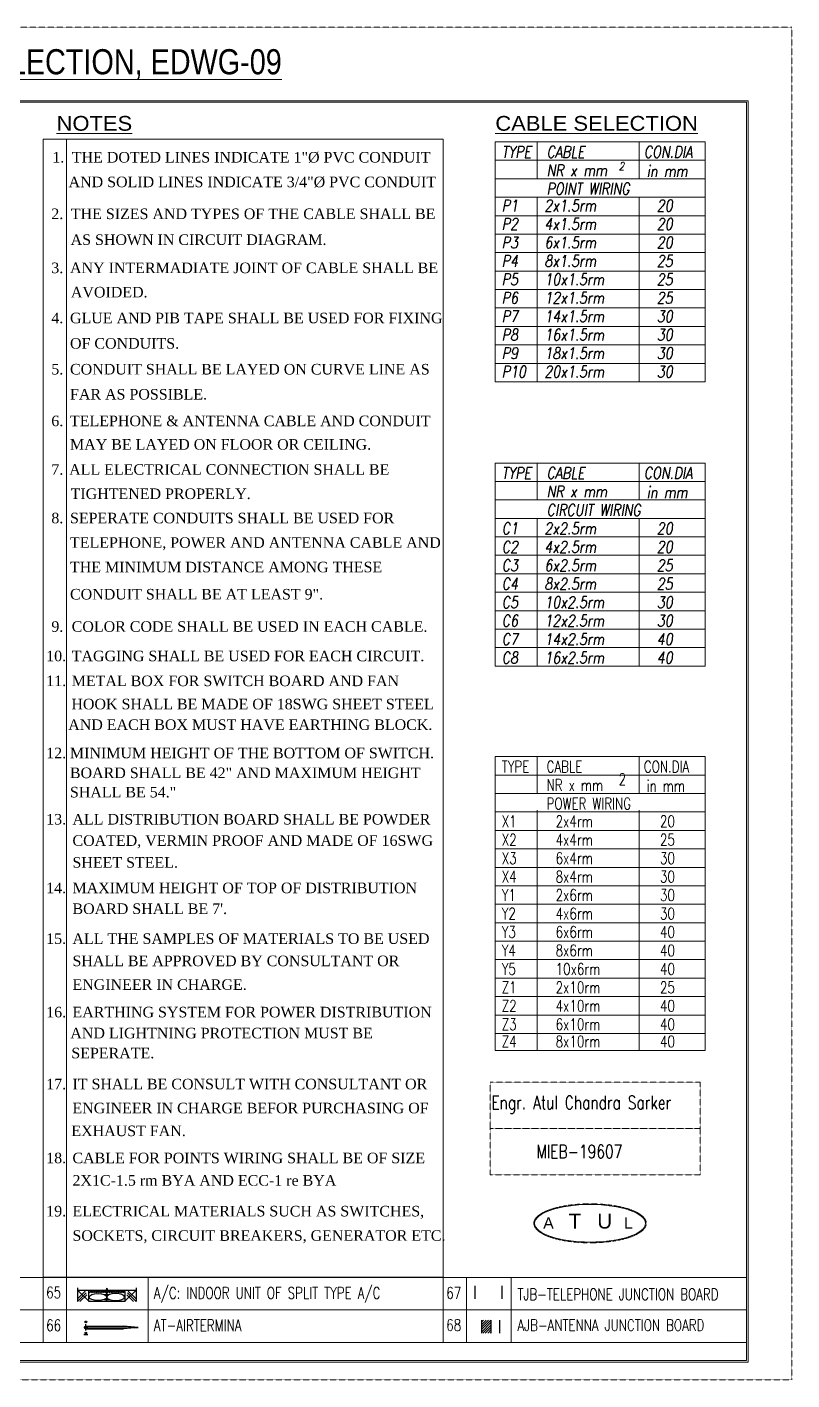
# Model space of a CAD drawing. Header units: inches. Extents: x -49881 to 95347, y -45374 to 27845.
# Drawn here: x -34643 to -23514, y 3322 to 23002 of the extents above; entities that cross this region are included whole.
import ezdxf

# ---------------------------------------------------------------- set-up
doc = ezdxf.new("R2010")
doc.units = ezdxf.units.IN
doc.header["$MEASUREMENT"] = 0
doc.linetypes.add('HIDDEN', pattern=[9.525, 6.35, -3.175])
for name, color, linetype, lineweight in [('E-AC', 4, 'Continuous', 25), ('E-AJB', 5, 'Continuous', 30), ('E-AL', 1, 'HIDDEN', 30), ('E-AT', 1, 'Continuous', 25), ('E-Cable & Conduit- Chart', 7, 'Continuous', 30), ('E-CH-Chandelier-Light', 6, 'Continuous', 30), ('E-CL-Ceiling-Light', 6, 'Continuous', 30), ('E-Conduit-Power', 1, 'HIDDEN', 30), ('E-EX-Exhaust-Fan', 132, 'Continuous', 30), ('E-Legend', 7, 'Continuous', 30), ('E-MDB', 1, 'Continuous', 30), ('E-TJB', 3, 'Continuous', 30), ('Text', 252, 'Continuous', 15), ('WINDOW', 140, 'Continuous', 9)]:
    doc.layers.add(name, color=color, linetype=linetype, lineweight=lineweight)
doc.layers.add('E-ES', color=3, linetype='Continuous')
doc.styles.add('B', font='times.ttf')
doc.styles.add('STYLE1', font='arial.ttf')
doc.styles.add('SWIS-BLK', font='ARIALN.TTF')
doc.styles.add('TAVE1', font='ROMANS.shx', dxfattribs={"width": 0.75})
doc.styles.add('TIMES', font='ARIALN.TTF')

# ---------------------------------------------------------------- blocks, each defined once
blk = doc.blocks.new('HGFDS')
for p, q in [((10708.35, -49211.3), (10708.35, -49221.07)), ((10708.35, -49212.94), (10750.35, -49212.94)), ((10708.35, -49212.94), (10716.65, -49221.07)), ((10708.35, -49219.3), (10713.97, -49213.78)), ((10708.35, -49221.07), (10714.53, -49215.01)), ((10710.15, -49221.07), (10715.08, -49216.24)), ((10716.44, -49214.17), (10716.44, -49212.94)), ((10716.44, -49214.17), (10742.24, -49214.17)), ((10729.35, -49211.6), (10728.53, -49214.17)), ((10729.35, -49211.6), (10730.17, -49214.17)), ((10739.96, -49214.83), (10741.3, -49213.48)), ((10741.12, -49214.83), (10742.47, -49213.48)), ((10750.35, -49212.94), (10742.05, -49221.07)), ((10742.24, -49214.17), (10742.24, -49221.07)), ((10748.54, -49221.07), (10743.61, -49216.24)), ((10750.35, -49221.07), (10744.17, -49215.01)), ((10750.35, -49219.3), (10744.72, -49213.78)), ((10750.35, -49211.3), (10750.35, -49221.07))]:
    blk.add_line(p, q)
at = {"ltscale": 2}
for p, q in [((10716.44, -49221.07), (10716.44, -49214.17)), ((10716.75, -49214.83), (10718.09, -49213.48)), ((10717.92, -49214.83), (10719.26, -49213.48)), ((10719.23, -49214.83), (10720.57, -49213.48)), ((10720.57, -49214.83), (10721.92, -49213.48)), ((10721.74, -49214.83), (10723.09, -49213.48)), ((10723.05, -49214.83), (10724.39, -49213.48)), ((10724.46, -49214.83), (10725.8, -49213.48)), ((10725.62, -49214.83), (10726.97, -49213.48)), ((10726.93, -49214.83), (10728.28, -49213.48)), ((10728.56, -49214.83), (10729.91, -49213.48)), ((10729.35, -49221.07), (10729.35, -49211.6)), ((10729.73, -49214.83), (10731.07, -49213.48)), ((10731.04, -49214.83), (10732.38, -49213.48)), ((10732.42, -49214.83), (10733.76, -49213.48)), ((10733.58, -49214.83), (10734.93, -49213.48)), ((10734.89, -49214.83), (10736.24, -49213.48)), ((10736.27, -49214.83), (10737.61, -49213.48)), ((10737.44, -49214.83), (10738.78, -49213.48)), ((10738.75, -49214.83), (10740.09, -49213.48)), ((10742.44, -49221.07), (10716.65, -49221.07))]:
    blk.add_line(p, q, dxfattribs=at)
at = {"extrusion": (0, 0, -1)}
blk.add_ellipse((10723.05, -49217.93), major_axis=(-6.34, 0), ratio=0.395131, start_param=3.141593, end_param=9.424778, dxfattribs=at)
at = {"ltscale": 2}
for centre, start_param, end_param in [((10729.39, -49225.52), -0.95739, -0.613406), ((10729.39, -49210.34), 2.184203, 2.528186)]:
    blk.add_ellipse(centre, major_axis=(-6.64, 6.64), ratio=1, start_param=start_param, end_param=end_param, dxfattribs=at)
blk.add_ellipse((10735.73, -49217.93), major_axis=(6.34, 0), ratio=0.395131, start_param=3.141593, end_param=9.424778)
blk = doc.blocks.new('GHFGD')
for p, q in [((52112.97, -7196.24), (52111.33, -7196.24)), ((52112.16, -7197.74), (52112.16, -7194.63)), ((52112.16, -7195.57), (52130.18, -7195.57)), ((52112.16, -7195.85), (52130.18, -7195.85)), ((52112.16, -7196.63), (52130.18, -7196.63)), ((52112.16, -7196.9), (52130.18, -7196.9)), ((52137.07, -7196.24), (52130.18, -7195.57)), ((52130.18, -7195.85), (52137.07, -7196.24)), ((52130.18, -7196.63), (52137.07, -7196.24)), ((52137.07, -7196.24), (52130.18, -7196.9)), ((52111.23, -7199.6), (52113.08, -7199.6))]:
    blk.add_line(p, q)
for centre, radius in [((52112.16, -7196.24), 0.665), ((52112.16, -7193.56), 0.389), ((52112.16, -7196.24), 0.389), ((52112.16, -7198.92), 0.389), ((52112.16, -7193.56), 0.223), ((52112.16, -7198.92), 0.223)]:
    blk.add_circle(centre, radius)
blk = doc.blocks.new('GHJJ')
at = {"linetype": 'Continuous'}
for p, q in [((6710.09, 3680.34), (6715.21, 3685.46)), ((6710.09, 3682.11), (6713.44, 3685.46)), ((6710.09, 3683.88), (6711.67, 3685.46)), ((6710.09, 3685.46), (6710.09, 3676.08)), ((6710.09, 3678.58), (6716.93, 3685.41)), ((6710.09, 3676.81), (6716.93, 3683.65)), ((6711.13, 3676.08), (6716.93, 3681.88)), ((6716.93, 3685.46), (6716.93, 3676.08)), ((6723.34, 3676.08), (6723.34, 3685.46)), ((6712.9, 3676.08), (6716.93, 3680.11)), ((6714.67, 3676.08), (6716.93, 3678.34)), ((6716.44, 3676.08), (6716.93, 3676.58))]:
    blk.add_line(p, q, dxfattribs=at)
blk = doc.blocks.new('MNK')
at = {"linetype": 'Continuous'}
for p, q in [((6703.71, 3707.59), (6703.71, 3698.21)), ((6723.34, 3698.21), (6723.34, 3707.59))]:
    blk.add_line(p, q, dxfattribs=at)

msp = doc.modelspace()

# ---------------------------------------------------------------- linework, layer by layer
at = {"layer": 'E-AL', "lineweight": 0}
for p, q in [((-35209.8, 4812.4), (-24175, 4812.4)), ((-32882.7, 4812.4), (-32882.7, 3868.4)), ((-28587.1, 4818), (-28587.1, 3868.4)), ((-28249.5, 4818), (-28249.5, 3868.4)), ((-27600.4, 4815.2), (-27600.4, 3871.2)), ((-35209.8, 4340.4), (-24175, 4340.4)), ((-35209.8, 3868.4), (-24175, 3868.4))]:
    msp.add_line(p, q, dxfattribs=at)
at = {"layer": 'E-Cable & Conduit- Chart', "color": 160, "lineweight": 0}
for p, q in [((-27831, 21332.5), (-24776.9, 21332.5)), ((-27831, 21332.5), (-27831, 17842)), ((-27219.6, 21332.5), (-27219.6, 20795.5)), ((-25734.5, 21332.5), (-25734.5, 20795.5)), ((-24776.9, 21332.5), (-24776.9, 17842)), ((-27831, 21064), (-24776.9, 21064)), ((-27831, 20795.5), (-24776.9, 20795.5)), ((-27831, 20527), (-24776.9, 20527)), ((-27219.6, 20527), (-27219.6, 17842)), ((-25734.5, 20527), (-25734.5, 17842)), ((-27831, 20258.5), (-24776.9, 20258.5)), ((-27831, 19990), (-24776.9, 19990)), ((-27831, 19721.5), (-24776.9, 19721.5)), ((-27831, 19453), (-24776.9, 19453)), ((-27831, 19184.5), (-24776.9, 19184.5)), ((-27831, 18916), (-24776.9, 18916)), ((-27831, 18647.5), (-24776.9, 18647.5)), ((-27831, 18379), (-24776.9, 18379)), ((-27831, 18110.5), (-24776.9, 18110.5)), ((-27831, 17842), (-24776.9, 17842))]:
    msp.add_line(p, q, dxfattribs=at)
at = {"layer": 'E-Cable & Conduit- Chart', "color": 220, "lineweight": 0}
for p, q in [((-27831, 16660.6), (-24776.9, 16660.6)), ((-27831, 16660.6), (-27831, 15855.1)), ((-27219.6, 16660.6), (-27219.6, 16123.6)), ((-25734.5, 16660.6), (-25734.5, 16123.6)), ((-24776.9, 16660.6), (-24776.9, 15855.1)), ((-27831, 16392.1), (-24776.9, 16392.1)), ((-27831, 16123.6), (-24776.9, 16123.6)), ((-27831, 15855.1), (-24776.9, 15855.1)), ((-27831, 15855.1), (-27831, 13707.1)), ((-27219.6, 15855.1), (-27219.6, 13707.1)), ((-25734.5, 15855.1), (-25734.5, 13707.1)), ((-24776.9, 15855.1), (-24776.9, 13707.1)), ((-27831, 15586.6), (-24776.9, 15586.6)), ((-27831, 15318.1), (-24776.9, 15318.1)), ((-27831, 15049.6), (-24776.9, 15049.6)), ((-27831, 14781.1), (-24776.9, 14781.1)), ((-27831, 14512.6), (-24776.9, 14512.6)), ((-27831, 14244.1), (-24776.9, 14244.1)), ((-27831, 13975.6), (-24776.9, 13975.6)), ((-27831, 13707.1), (-24776.9, 13707.1))]:
    msp.add_line(p, q, dxfattribs=at)
at = {"layer": 'E-CH-Chandelier-Light', "lineweight": 0}
msp.add_ellipse((-26450.9, 5600.3), major_axis=(-807.4, 0), ratio=0.3380282, dxfattribs=at)
at = {"layer": 'E-CL-Ceiling-Light', "lineweight": 0}
for p, q in [((-27831, 12389.6), (-27831, 8112.8)), ((-27831, 12389.6), (-24776.9, 12389.6)), ((-27219.6, 12389.6), (-27219.6, 11852.6)), ((-25734.5, 12389.6), (-25734.5, 11852.6)), ((-24776.9, 12389.6), (-24776.9, 8112.8)), ((-27831, 12121.1), (-24776.9, 12121.1)), ((-27831, 11852.6), (-24776.9, 11852.6)), ((-27831, 11584.1), (-24776.9, 11584.1)), ((-27219.6, 11608.9), (-27219.6, 8112.8)), ((-25734.5, 11608.9), (-25734.5, 8112.8)), ((-27831, 11315.6), (-24776.9, 11315.6)), ((-27831, 11047.1), (-24776.9, 11047.1)), ((-27831, 10778.6), (-24776.9, 10778.6)), ((-27831, 10510.2), (-24776.9, 10510.2)), ((-27831, 10241.7), (-24776.9, 10241.7)), ((-27831, 8112.8), (-27831, 10193.2)), ((-27831, 9973.2), (-24776.9, 9973.2)), ((-27831, 9704.7), (-24776.9, 9704.7)), ((-27831, 9436.2), (-24776.9, 9436.2)), ((-27831, 9167.7), (-24776.9, 9167.7)), ((-27831, 8899.2), (-24776.9, 8899.2)), ((-27831, 8630.7), (-24776.9, 8630.7)), ((-27831, 8362.2), (-24776.9, 8362.2)), ((-27831, 8112.8), (-24776.9, 8112.8))]:
    msp.add_line(p, q, dxfattribs=at)
at = {"layer": 'E-Conduit-Power', "lineweight": 0, "ltscale": 0.25}
for points in [[(-49881, 23002.5), (-23513.8, 23002.5), (-23513.8, 3321.9), (-49881, 3321.9)], [(-27903.2, 7651.7), (-24849.1, 7651.7), (-24849.1, 6979.8), (-27903.2, 6979.8)], [(-27903.2, 6979.8), (-24849.1, 6979.8), (-24849.1, 6307.8), (-27903.2, 6307.8)]]:
    msp.add_lwpolyline(points, close=True, dxfattribs=at)
msp.add_open_spline([(-27268.8, 5600.3), (-27268.8, 5585.4), (-27265.5, 5570.6), (-27253, 5541.8), (-27243.7, 5527.9), (-27219.6, 5501), (-27204.9, 5488), (-27155.9, 5452.8), (-27115.5, 5431.7), (-27020.2, 5394.1), (-26965.3, 5377.6), (-26844.6, 5350.1), (-26778.8, 5339.1), (-26641.1, 5323.4), (-26569.2, 5318.7), (-26424.2, 5315.9), (-26351.1, 5317.9), (-26209.1, 5328.2), (-26140.1, 5336.6), (-26011.2, 5359.3), (-25951.2, 5373.7), (-25844.3, 5407.3), (-25797.4, 5426.6), (-25720, 5469), (-25689.3, 5492.2), (-25654.6, 5532.3), (-25644.9, 5548.4), (-25633.4, 5581.5), (-25631.7, 5598.6), (-25636.7, 5632.3), (-25643.3, 5648.9), (-25664.1, 5680.7), (-25678.2, 5696), (-25724, 5734.3), (-25761.3, 5756.3), (-25851.4, 5795.9), (-25904.1, 5813.5), (-26021.4, 5843.4), (-26085.9, 5855.6), (-26222.2, 5873.7), (-26293.9, 5879.6), (-26439.4, 5884.7), (-26513.2, 5884), (-26657.5, 5875.8), (-26728, 5868.3), (-26860.7, 5847.4), (-26922.9, 5833.8), (-27034.6, 5801.5), (-27084, 5782.8), (-27166.8, 5741.2), (-27200.2, 5718.4), (-27240.1, 5678), (-27251.9, 5661.2), (-27265.6, 5629.7), (-27268.8, 5615), (-27268.8, 5600.3)], degree=3, knots=[0, 0, 0, 0, 0.1466077, 0.1466077, 0.2932154, 0.2932154, 0.4398231, 0.4398231, 0.7084572, 0.7084572, 0.9770912, 0.9770912, 1.2457252, 1.2457252, 1.5143593, 1.5143593, 1.7829933, 1.7829933, 2.0516274, 2.0516274, 2.3202614, 2.3202614, 2.5888954, 2.5888954, 2.8575295, 2.8575295, 3.0246245, 3.0246245, 3.1917195, 3.1917195, 3.3588145, 3.3588145, 3.5259095, 3.5259095, 3.7965166, 3.7965166, 4.0671236, 4.0671236, 4.3377307, 4.3377307, 4.6083378, 4.6083378, 4.8789449, 4.8789449, 5.149552, 5.149552, 5.4201591, 5.4201591, 5.6907661, 5.6907661, 5.9613732, 5.9613732, 6.1379907, 6.1379907, 6.2831853, 6.2831853, 6.2831853, 6.2831853], dxfattribs=at)
at = {"layer": 'E-EX-Exhaust-Fan', "lineweight": 0}
for points in [[(-49294.1, 21930.8), (-24152.6, 21930.8), (-24152.6, 3580.4), (-49294.1, 3580.4)], [(-49271.7, 21908.5), (-24175, 21908.5), (-24175, 3602.8), (-49271.7, 3602.8)]]:
    msp.add_lwpolyline(points, close=True, dxfattribs=at)
at = {"layer": 'WINDOW', "lineweight": 0}
for p, q in [((-34408.9, 21370.7), (-28587.1, 21370.7)), ((-34408.9, 21370.7), (-34408.9, 3868.4)), ((-34071.3, 21370.7), (-34071.3, 3868.4)), ((-28587.1, 21370.7), (-28587.1, 4812.4)), ((-34408.9, 4818), (-28587.1, 4818))]:
    msp.add_line(p, q, dxfattribs=at)

# ---------------------------------------------------------------- block references
at = {"layer": 'E-AC', "lineweight": 0, "xscale": 20.32, "yscale": 20.32, "zscale": 20.32}
msp.add_blockref('HGFDS', (-251504, 1004636.2), dxfattribs=at)
at = {"layer": 'E-AJB', "linetype": 'Continuous', "lineweight": 0, "xscale": 20.32, "yscale": 20.32, "zscale": 20.32}
msp.add_blockref('GHJJ', (-164382.2, -70694.7), dxfattribs=at)
at = {"layer": 'E-AT', "lineweight": 0, "xscale": 30.48, "yscale": 30.48, "zscale": 30.48}
msp.add_blockref('GHFGD', (-1622166.2, 223426.6), dxfattribs=at)
at = {"layer": 'E-TJB', "linetype": 'Continuous', "lineweight": 0, "xscale": 20.32, "yscale": 20.32, "zscale": 20.32, "rotation": 180}
msp.add_blockref('MNK', (108488.8, 79840.2), dxfattribs=at)

# ---------------------------------------------------------------- texts
at = {"layer": 'E-AC', "lineweight": 0, "style": 'TAVE1', "width": 0.75}
msp.add_text('A/C: INDOOR UNIT OF SPLIT TYPE A/C', height=168.583, dxfattribs=at).set_placement((-32796.8, 4503.6))
at = {"layer": 'E-AJB', "linetype": 'Continuous', "lineweight": 0, "style": 'TAVE1', "width": 0.75}
msp.add_text('AJB-ANTENNA JUNCTION BOARD', height=168.583, dxfattribs=at).set_placement((-27508, 4034.1))
at = {"layer": 'E-AT', "lineweight": 0, "style": 'TAVE1', "width": 0.75}
msp.add_text('AT-AIRTERMINA', height=168.583, dxfattribs=at).set_placement((-32796.8, 4031.5))
at = {"layer": 'E-Cable & Conduit- Chart', "color": 160, "lineweight": 0, "style": 'TAVE1', "oblique": 10, "width": 0.8}
for s, height, p in [('TYPE', 168.58, (-27736.5, 21102.5)), ('CABLE', 168.58, (-27084, 21102.5)), ('CON.DIA', 168.58, (-25668.8, 21102.5)), ('NR x mm', 168.58, (-27084, 20834)), ('2', 117.1, (-26032.8, 20920.2)), ('in mm ', 168.58, (-25628.1, 20821.7)), ('POINT WIRING', 168.583, (-27084, 20565.5)), ('P1', 168.58, (-27736.5, 20321.6)), ('2x1.5rm', 168.58, (-27115.5, 20321.6)), ('20', 168.58, (-25480.6, 20321.6)), ('P2', 168.58, (-27736.5, 20053.1)), ('4x1.5rm', 168.58, (-27115.5, 20053.1)), ('20', 168.58, (-25480.6, 20053.1)), ('P3', 168.58, (-27736.5, 19784.6)), ('6x1.5rm', 168.58, (-27115.5, 19784.6)), ('20', 168.58, (-25480.6, 19784.6)), ('P4', 168.58, (-27736.5, 19516.1)), ('8x1.5rm', 168.58, (-27115.5, 19516.1)), ('25', 168.58, (-25480.6, 19516.1)), ('P5', 168.58, (-27736.5, 19247.6)), ('10x1.5rm', 168.58, (-27115.5, 19247.6)), ('25', 168.58, (-25480.6, 19247.6)), ('P6', 168.58, (-27736.5, 18979.1)), ('12x1.5rm', 168.58, (-27115.5, 18979.1)), ('25', 168.58, (-25480.6, 18979.1)), ('P7', 168.58, (-27736.5, 18710.6)), ('14x1.5rm', 168.58, (-27115.5, 18710.6)), ('30', 168.58, (-25480.6, 18710.6)), ('P8', 168.58, (-27736.5, 18442.1)), ('16x1.5rm', 168.58, (-27115.5, 18442.1)), ('30', 168.58, (-25480.6, 18442.1)), ('P9', 168.58, (-27736.5, 18173.7)), ('18x1.5rm', 168.58, (-27115.5, 18173.7)), ('30', 168.58, (-25480.6, 18173.7)), ('P10', 168.58, (-27736.5, 17905.2)), ('20x1.5rm', 168.58, (-27115.5, 17905.2)), ('30', 168.58, (-25480.6, 17905.2))]:
    msp.add_text(s, height=height, dxfattribs=at).set_placement(p)
at = {"layer": 'E-Cable & Conduit- Chart', "color": 220, "lineweight": 0, "style": 'TAVE1', "oblique": 10, "width": 0.8}
for s, height, p in [('TYPE', 168.58, (-27736.5, 16430.6)), ('CABLE', 168.58, (-27084, 16430.6)), ('CON.DIA', 168.58, (-25668.8, 16430.6)), ('NR x mm', 168.58, (-27084, 16162.1)), ('in mm ', 168.58, (-25628.1, 16149.8)), ('CIRCUIT WIRING', 168.583, (-27084, 15893.6)), ('C1', 168.58, (-27736.5, 15624.7)), ('2x2.5rm', 168.58, (-27115.5, 15624.7)), ('20', 168.58, (-25480.6, 15624.7)), ('C2', 168.58, (-27736.5, 15356.3)), ('4x2.5rm', 168.58, (-27115.5, 15356.3)), ('20', 168.58, (-25480.6, 15356.3)), ('C3', 168.58, (-27736.5, 15087.8)), ('6x2.5rm', 168.58, (-27115.5, 15087.8)), ('25', 168.58, (-25480.6, 15087.8)), ('C4', 168.58, (-27736.5, 14819.3)), ('8x2.5rm', 168.58, (-27115.5, 14819.3)), ('25', 168.58, (-25480.6, 14819.3)), ('C5', 168.58, (-27736.5, 14550.8)), ('10x2.5rm', 168.58, (-27115.5, 14550.8)), ('30', 168.58, (-25480.6, 14550.8)), ('C6', 168.58, (-27736.5, 14282.3)), ('12x2.5rm', 168.58, (-27115.5, 14282.3)), ('30', 168.58, (-25480.6, 14282.3)), ('C7', 168.58, (-27736.5, 14013.8)), ('14x2.5rm', 168.58, (-27115.5, 14013.8)), ('40', 168.58, (-25480.6, 14013.8)), ('C8', 168.58, (-27736.5, 13745.3)), ('16x2.5rm', 168.58, (-27115.5, 13745.3)), ('40', 168.58, (-25480.6, 13745.3))]:
    msp.add_text(s, height=height, dxfattribs=at).set_placement(p)
at = {"layer": 'E-CL-Ceiling-Light', "lineweight": 0, "style": 'TAVE1', "width": 0.75}
for s, height, p in [('TYPE', 168.58, (-27736.5, 12159.6)), ('CABLE', 168.58, (-27084, 12159.6)), ('CON.DIA', 168.58, (-25668.8, 12159.6)), ('NR x mm', 168.58, (-27084, 11891.1)), ('2', 168.6, (-26035.8, 11976.4)), ('in mm ', 168.58, (-25628.1, 11878.8)), ('POWER WIRING', 168.583, (-27084, 11622.6)), ('X1', 168.58, (-27736.5, 11364.3)), ('2x4rm', 168.58, (-26951.7, 11364.3)), ('20', 168.58, (-25433.4, 11364.3)), ('X2', 168.58, (-27736.5, 11095.8)), ('4x4rm', 168.58, (-26951.7, 11095.8)), ('25', 168.58, (-25433.4, 11095.8)), ('X3', 168.58, (-27736.5, 10827.3)), ('6x4rm', 168.58, (-26951.7, 10827.3)), ('30', 168.58, (-25433.4, 10827.3)), ('X4', 168.58, (-27736.5, 10558.8)), ('8x4rm', 168.58, (-26951.7, 10558.8)), ('30', 168.58, (-25433.4, 10558.8)), ('Y1', 168.58, (-27736.5, 10290.3)), ('2x6rm', 168.58, (-26951.7, 10290.3)), ('30', 168.58, (-25433.4, 10290.3)), ('Y2', 168.58, (-27736.5, 10021.8)), ('4x6rm', 168.58, (-26951.7, 10021.8)), ('30', 168.58, (-25433.4, 10021.8)), ('Y3', 168.58, (-27736.5, 9753.3)), ('6x6rm', 168.58, (-26951.7, 9753.3)), ('40', 168.58, (-25433.4, 9753.3)), ('Y4', 168.58, (-27736.5, 9484.8)), ('8x6rm', 168.58, (-26951.7, 9484.8)), ('40', 168.58, (-25433.4, 9484.8)), ('Y5', 168.58, (-27736.5, 9216.3)), ('10x6rm', 168.58, (-26951.7, 9216.3)), ('40', 168.58, (-25433.4, 9216.3)), ('Z1', 168.58, (-27736.5, 8947.8)), ('2x10rm', 168.58, (-26951.7, 8947.8)), ('25', 168.58, (-25433.4, 8947.8)), ('Z2', 168.58, (-27736.5, 8679.3)), ('4x10rm', 168.58, (-26951.7, 8679.3)), ('40', 168.58, (-25433.4, 8679.3)), ('Z3', 168.58, (-27736.5, 8410.8)), ('6x10rm', 168.58, (-26951.7, 8410.8)), ('40', 168.58, (-25433.4, 8410.8)), ('Z4', 168.58, (-27736.5, 8161.4)), ('8x10rm', 168.58, (-26951.7, 8161.4)), ('40', 168.58, (-25433.4, 8161.4)), ('Engr. Atul Chandra Sarker', 196.698, (-27888.2, 7259.5)), ('MIEB-19607', 196.7, (-27233.1, 6546.1))]:
    msp.add_text(s, height=height, dxfattribs=at).set_placement(p)
at = {"layer": 'E-CL-Ceiling-Light', "lineweight": 0, "style": 'STYLE1'}
for s, height, p in [('T', 214.6, (-26763.4, 5524.4)), ('U', 214.6, (-26346, 5524.4)), ('A', 162.6, (-27132.3, 5524.4)), ('L', 162.6, (-25956.4, 5524.4))]:
    msp.add_text(s, height=height, dxfattribs=at).set_placement(p)
at = {"layer": 'E-ES', "lineweight": 0, "style": 'SWIS-BLK'}
msp.add_text('%%ULEGEND, NOTES AND CABLE-CONDUIT SELECTION, EDWG-09', height=365.76, dxfattribs=at).set_placement((-43506.1, 22314.9))
at = {"layer": 'E-Legend', "lineweight": 0, "style": 'TIMES', "width": 1.3}
for s, height, p in [('%%UNOTES', 214.58, (-34214.1, 21494.7)), ('%%UCABLE SELECTION', 214.579, (-27829.9, 21494.7))]:
    msp.add_text(s, height=height, dxfattribs=at).set_placement(p)
at = {"layer": 'E-MDB', "lineweight": 0, "style": 'TAVE1', "width": 0.75}
for s, p in [('65', (-34365.2, 4509.7)), ('67', (-28543.4, 4504.1)), ('66', (-34365.2, 4032.1)), ('68', (-28543.4, 4034.9))]:
    msp.add_text(s, height=168.58, dxfattribs=at).set_placement(p)
at = {"layer": 'E-TJB', "linetype": 'Continuous', "lineweight": 0, "style": 'TAVE1', "width": 0.75}
msp.add_text('TJB-TELEPHONE JUNCTION BOARD', height=168.583, dxfattribs=at).set_placement((-27508, 4483.8))
at = {"layer": 'Text', "lineweight": 0, "style": 'B'}
for s, p in [('1.', (-34276.1, 21031.5)), ('THE DOTED LINES INDICATE 1"%%C PVC CONDUIT ', (-33991.9, 21031.5)), (' AND SOLID LINES INDICATE 3/4"%%C PVC CONDUIT', (-34097.4, 20672.9)), ('2.', (-34290.2, 20208.9)), ('THE SIZES AND TYPES OF THE CABLE SHALL BE ', (-34006, 20208.9)), (' AS SHOWN IN CIRCUIT DIAGRAM.', (-34067.5, 19832.8)), ('3.', (-34290.2, 19422.6)), ('ANY INTERMADIATE JOINT OF CABLE SHALL BE ', (-34018.3, 19422.6)), (' AVOIDED.', (-34063.9, 19069.3)), ('4.', (-34290.2, 18693.3)), ('GLUE AND PIB TAPE SHALL BE USED FOR FIXING ', (-34018.3, 18693.3)), ('OF CONDUITS.', (-34018.3, 18324.1)), ('5.', (-34290.2, 17948.5)), ('CONDUIT SHALL BE LAYED ON CURVE LINE AS ', (-34018.3, 17948.5)), ('FAR AS POSSIBLE.', (-34018.3, 17583.9)), ('6.', (-34290.2, 17196.4)), ('TELEPHONE & ANTENNA CABLE AND CONDUIT ', (-34018.3, 17196.4)), ('MAY BE LAYED ON FLOOR OR CEILING.', (-34018.3, 16854.6)), ('7.', (-34290.2, 16489.9)), ('ALL ELECTRICAL CONNECTION SHALL BE ', (-34030.6, 16489.9)), (' TIGHTENED PROPERLY.', (-34067.5, 16136.7)), ('8.', (-34290.2, 15783.4)), ('SEPERATE CONDUITS SHALL BE USED FOR ', (-34018.3, 15783.4)), ('TELEPHONE, POWER AND ANTENNA CABLE AND', (-34018.3, 15426.9)), ('THE MINIMUM DISTANCE AMONG THESE ', (-34018.3, 15070.3)), ('CONDUIT SHALL BE AT LEAST 9".', (-34018.3, 14675.3)), ('9.', (-34290.2, 14205.1)), ('COLOR CODE SHALL BE USED IN EACH CABLE.', (-33993.7, 14205.1)), ('10.', (-34365.2, 13776.7)), ('TAGGING SHALL BE USED FOR EACH CIRCUIT.', (-33993.7, 13776.7)), ('11.', (-34365.2, 13414.5)), ('METAL BOX FOR SWITCH BOARD AND FAN ', (-33993.7, 13414.5)), (' HOOK SHALL BE MADE OF 18SWG SHEET STEEL', (-34056.2, 13077.2)), ('AND EACH BOX MUST HAVE EARTHING BLOCK.', (-34044, 12777.3)), ('12.', (-34365.2, 12365.1)), ('MINIMUM HEIGHT OF THE BOTTOM OF SWITCH.', (-34019.6, 12365.1)), ('BOARD SHALL BE 42" AND MAXIMUM HEIGHT ', (-34019.6, 12076.7)), ('SHALL BE 54."', (-34019.6, 11795.9)), ('13.', (-34365.2, 11401.8)), ('ALL DISTRIBUTION BOARD SHALL BE POWDER ', (-33982.7, 11401.8)), ('COATED, VERMIN PROOF AND MADE OF 16SWG ', (-33982.7, 11091.6)), ('SHEET STEEL.', (-33982.7, 10773.7)), ('14.', (-34365.2, 10402.7)), ('MAXIMUM HEIGHT OF TOP OF DISTRIBUTION ', (-33982.7, 10402.7)), ("BOARD SHALL BE 7'.", (-33982.7, 10100)), ('15.', (-34365.2, 9664.7)), ('ALL THE SAMPLES OF MATERIALS TO BE USED', (-33982.7, 9664.7)), ('SHALL BE APPROVED BY CONSULTANT OR ', (-33982.7, 9341.1)), ('ENGINEER IN CHARGE.', (-33982.7, 8996.6)), ('16.', (-34365.2, 8596.3)), ('EARTHING SYSTEM FOR POWER DISTRIBUTION ', (-33982.7, 8596.3)), (' AND LIGHTNING PROTECTION MUST BE ', (-34071.6, 8291.1)), ('SEPERATE.', (-33998.9, 8000.4)), ('17.', (-34365.2, 7549.4)), ('IT SHALL BE CONSULT WITH CONSULTANT OR ', (-33982.7, 7549.4)), ('ENGINEER IN CHARGE BEFOR PURCHASING OF', (-33982.7, 7200.5)), ('EXHAUST FAN.', (-33998.9, 6868.5)), ('18.', (-34365.2, 6474)), ('CABLE FOR POINTS WIRING SHALL BE OF SIZE', (-33982.7, 6474)), ('2X1C-1.5 rm BYA AND ECC-1 re BYA', (-33982.7, 6148)), ('19.', (-34365.2, 5700.7)), ('ELECTRICAL MATERIALS SUCH AS SWITCHES,', (-33982.7, 5700.7)), ('SOCKETS, CIRCUIT BREAKERS, GENERATOR ETC. ', (-33982.7, 5345.7))]:
    msp.add_text(s, height=153.81, dxfattribs=at).set_placement(p)

doc.saveas('drawing.dxf')
